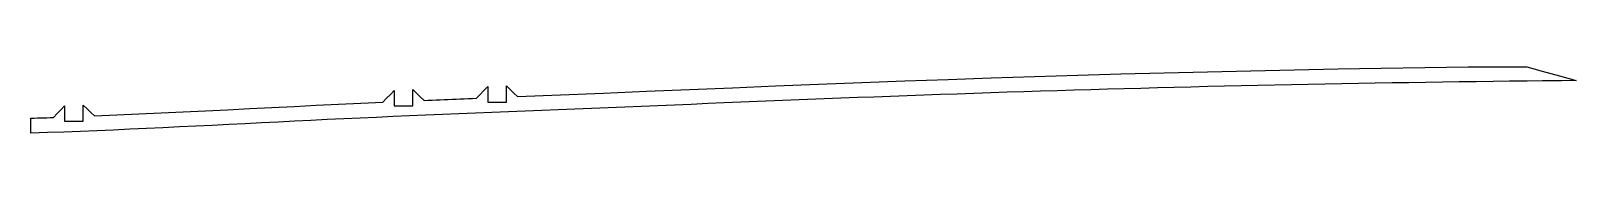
# Model space of a CAD drawing. Header units: millimetres. Extents: x 86 to 499, y -14 to 4.
import ezdxf

# ---------------------------------------------------------------- set-up
doc = ezdxf.new("R2010")
doc.units = ezdxf.units.MM

msp = doc.modelspace()

# ---------------------------------------------------------------- linework, layer by layer
msp.add_lwpolyline([(469.9, 3.66), (485.57, 3.66), (489.65, 2.51), (494.27, 1.27), (498.7, 0.04), (494.79, -0.09), (489.74, -0.07), (485.6, -0.16), (480.91, -0.19), (476.51, -0.26), (471.98, -0.32), (467.5, -0.38), (463.01, -0.44), (458.52, -0.51), (454.03, -0.58), (449.55, -0.65), (445.07, -0.72), (440.58, -0.8), (436.1, -0.88), (431.62, -0.96), (427.15, -1.05), (422.67, -1.14), (413.72, -1.33), (409.25, -1.42), (404.78, -1.53), (400.31, -1.63), (395.84, -1.74), (391.38, -1.85), (386.91, -1.97), (382.45, -2.09), (377.98, -2.21), (373.52, -2.33), (369.06, -2.46), (364.6, -2.6), (360.14, -2.73), (355.69, -2.87), (351.23, -3.01), (346.78, -3.16), (342.32, -3.3), (337.87, -3.46), (333.42, -3.61), (328.97, -3.77), (324.52, -3.93), (320.07, -4.09), (315.62, -4.25), (311.18, -4.42), (306.73, -4.59), (302.29, -4.76), (297.84, -4.94), (293.4, -5.11), (288.96, -5.29), (284.52, -5.47), (280.08, -5.65), (275.64, -5.84), (271.2, -6.02), (266.77, -6.2), (262.33, -6.39), (257.89, -6.58), (253.46, -6.76), (249.02, -6.95), (244.59, -7.14), (240.16, -7.32), (235.73, -7.51), (231.29, -7.7), (226.86, -7.88), (222.43, -8.06), (218, -8.24), (213.57, -8.42), (209.15, -8.6), (204.71, -8.77), (200.27, -8.95), (195.89, -9.12), (191.5, -9.3), (187.11, -9.48), (182.72, -9.67), (178.33, -9.87), (173.94, -10.07), (169.55, -10.28), (165.16, -10.49), (160.77, -10.71), (156.38, -10.92), (152, -11.14), (147.61, -11.36), (143.22, -11.58), (138.83, -11.81), (134.44, -12.03), (130.04, -12.25), (125.65, -12.46), (121.25, -12.67), (116.86, -12.88), (112.46, -13.08), (108.05, -13.28), (103.65, -13.47), (99.24, -13.64), (94.83, -13.81), (90.42, -13.96), (86, -14.1), (86, -10.09), (86.86, -10.07), (87.72, -10.04), (88.57, -10.02), (89.43, -9.99), (90.29, -9.96), (91.14, -9.93), (92, -9.9), (93, -8.87), (94, -7.83), (95, -6.8), (95, -10.9), (100, -10.9), (100, -6.61), (101, -7.57), (102, -8.53), (103, -9.49), (108.93, -9.24), (114.85, -8.97), (120.78, -8.69), (126.7, -8.41), (132.62, -8.11), (138.55, -7.82), (144.47, -7.52), (150.39, -7.22), (156.31, -6.92), (162.23, -6.63), (168.15, -6.34), (174.08, -6.06), (180, -5.79), (181, -4.75), (182, -3.7), (183, -2.66), (183, -6.79), (188, -6.79), (188, -2.44), (189, -3.4), (190, -4.36), (191, -5.31), (192.07, -5.27), (193.15, -5.23), (194.22, -5.18), (195.3, -5.14), (196.37, -5.1), (197.44, -5.05), (198.52, -5.01), (199.59, -4.97), (200.67, -4.93), (201.75, -4.89), (202.83, -4.84), (203.92, -4.8), (205, -4.76), (206, -3.72), (207, -2.68), (208, -1.64), (208, -5.76), (213, -5.76), (213, -1.44), (214, -2.4), (215, -3.36), (216, -4.32), (227.46, -3.85), (238.94, -3.37), (250.42, -2.89), (261.9, -2.41), (273.39, -1.93), (284.89, -1.45), (296.4, -0.99), (307.91, -0.54), (319.43, -0.11), (330.95, 0.3), (342.49, 0.7), (354.03, 1.08), (365.58, 1.43), (377.14, 1.77), (388.7, 2.08), (400.28, 2.37), (411.86, 2.63), (423.45, 2.88), (435.05, 3.1), (446.66, 3.31), (458.28, 3.49), (469.9, 3.66)], close=True)

doc.saveas('drawing.dxf')
